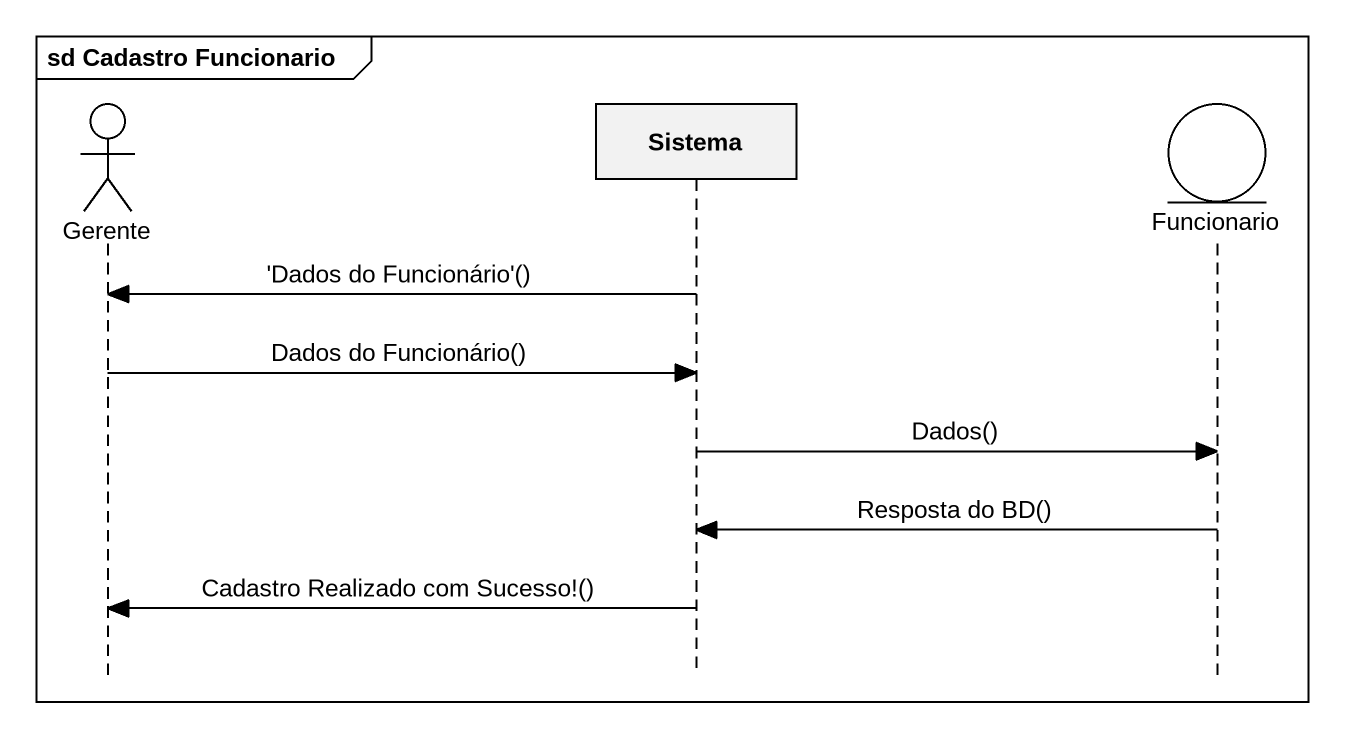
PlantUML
@startuml
mainframe sd Cadastro Funcionario
hide footbox
actor Gerente
participant Sistema
entity Funcionario

Sistema -> Gerente : 'Dados do Funcionário'()
Gerente -> Sistema : Dados do Funcionário()
Sistema -> Funcionario : Dados()
Funcionario -> Sistema : Resposta do BD()
Sistema -> Gerente : Cadastro Realizado com Sucesso!()
@enduml
